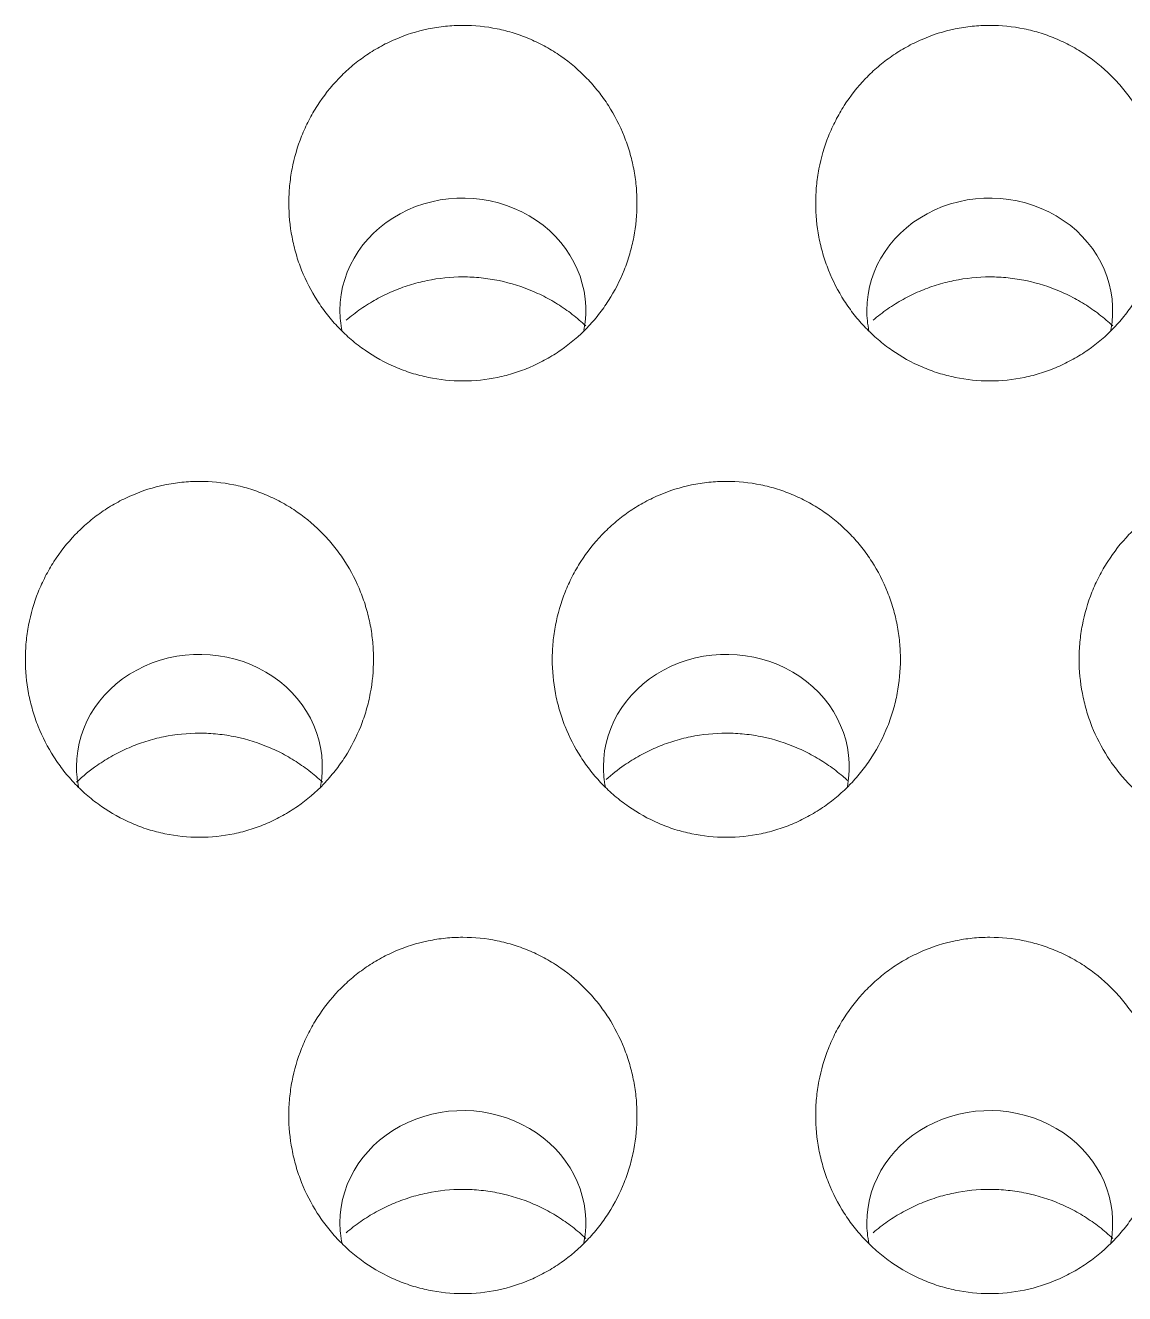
# Model space of a CAD drawing. Header units: inches. Extents: x 3778 to 56227, y -16914 to 35091.
# Drawn here: x 43220.81 to 43227.04, y -12645.74 to -12638.55 of the extents above; entities that cross this region are included whole.
import ezdxf

# ---------------------------------------------------------------- set-up
doc = ezdxf.new("R2010")
doc.units = ezdxf.units.IN
doc.header["$LTSCALE"] = 100
doc.header["$MEASUREMENT"] = 0
doc.layers.add('2-con', color=2, linetype='Continuous')
doc.layers.add('mark-B', color=2, linetype='Continuous', lineweight=20)

# ---------------------------------------------------------------- blocks, each defined once
blk = doc.blocks.new('무풍1WAY 대형')
at = {"layer": 'mark-B'}
for centre, start_param, end_param in [((-542.2275, -433.6101), 2.964486, 6.283185), ((-542.2275, -433.6101), 0, 0.185652), ((-539.2399, -433.6101), 2.964486, 6.283185), ((-539.2399, -433.6101), 0, 0.185652), ((-540.7337, -436.1973), 2.964782, 6.283185), ((-540.7337, -436.1973), 0, 0.185254), ((-537.7461, -436.1973), 2.964782, 6.283185), ((-537.7461, -436.1973), 0, 0.185254), ((-542.2275, -438.7846), 2.965071, 6.283185), ((-542.2275, -438.7846), 0, 0.184958), ((-539.2399, -438.7846), 2.965071, 6.283185), ((-539.2399, -438.7846), 0, 0.184958)]:
    blk.add_ellipse(centre, major_axis=(0.6971, 0), ratio=0.913545, start_param=start_param, end_param=end_param, dxfattribs=at)
for points, knots in [([(-542.2275, -433.2088), (-542.2939, -433.2088), (-542.3596, -433.2156), (-542.4896, -433.2427), (-542.5521, -433.2627), (-542.642, -433.3016), (-542.6714, -433.3161), (-542.7144, -433.3402), (-542.7287, -433.3486), (-542.7567, -433.3661), (-542.7704, -433.3752), (-542.8377, -433.4222), (-542.887, -433.4646), (-542.9547, -433.5352), (-542.9761, -433.5599), (-543.0168, -433.6117), (-543.0358, -433.6384), (-543.0883, -433.7205), (-543.1178, -433.7782), (-543.1479, -433.8538), (-543.1536, -433.8692), (-543.1642, -433.9001), (-543.1691, -433.9158), (-543.1828, -433.9628), (-543.1903, -433.9944), (-543.2085, -434.0897), (-543.2146, -434.1541), (-543.2146, -434.2358), (-543.2142, -434.2522), (-543.2127, -434.2848), (-543.2115, -434.3011), (-543.2069, -434.3496), (-543.1977, -434.4137), (-543.1788, -434.4924), (-543.164, -434.539), (-543.1534, -434.5699), (-543.1477, -434.5854), (-543.1174, -434.6613), (-543.0878, -434.7191), (-543.0351, -434.8012), (-543.0162, -434.8278), (-542.9856, -434.8665), (-542.9751, -434.8792), (-542.9536, -434.9039), (-542.9425, -434.916), (-542.886, -434.9748), (-542.8364, -435.0172), (-542.7555, -435.0735), (-542.7273, -435.0911), (-542.6699, -435.123), (-542.6111, -435.1519), (-542.5344, -435.1805), (-542.4869, -435.1942), (-542.4549, -435.2025), (-542.4387, -435.2063), (-542.3578, -435.2229), (-542.2926, -435.2295), (-542.1941, -435.2295), (-542.1612, -435.2278), (-542.0951, -435.221), (-542.0625, -435.2159), (-541.9663, -435.1958), (-541.9039, -435.1761), (-541.8283, -435.1434), (-541.8133, -435.1364), (-541.7836, -435.1218), (-541.769, -435.1141), (-541.7261, -435.0902), (-541.6707, -435.0555), (-541.6063, -435.0057), (-541.5698, -434.9729), (-541.546, -434.9504), (-541.5342, -434.9387), (-541.4773, -434.8793), (-541.4371, -434.8282), (-541.3846, -434.7463), (-541.3684, -434.7181), (-541.3386, -434.6601), (-541.325, -434.63), (-541.2889, -434.5391), (-541.2709, -434.477), (-541.2526, -434.3816), (-541.248, -434.3494), (-541.2434, -434.3005), (-541.2422, -434.2842), (-541.2407, -434.2516), (-541.2403, -434.2354), (-541.2403, -434.1543), (-541.2464, -434.0899), (-541.2616, -434.0101), (-541.265, -433.9941), (-541.2727, -433.9623), (-541.2769, -433.9465), (-541.2906, -433.8994), (-541.3011, -433.8687), (-541.3371, -433.7783), (-541.3666, -433.7205), (-541.4109, -433.6513), (-541.4201, -433.6377), (-541.4391, -433.611), (-541.4489, -433.5979), (-541.4792, -433.5595), (-541.5219, -433.5104), (-541.5693, -433.4655), (-541.6191, -433.4228), (-541.6454, -433.4025), (-541.7262, -433.3462), (-541.7832, -433.3144), (-541.8586, -433.2819), (-541.8739, -433.2757), (-541.9048, -433.2641), (-541.9205, -433.2587), (-541.9678, -433.2438), (-541.9996, -433.2355), (-542.0958, -433.2156), (-542.161, -433.2088), (-542.2275, -433.2088)], [0, 0, 0, 0, 0.03125, 0.03125, 0.0625, 0.0625, 0.078125, 0.078125, 0.085937, 0.085937, 0.09375, 0.09375, 0.125, 0.125, 0.140625, 0.140625, 0.15625, 0.15625, 0.1875, 0.1875, 0.195312, 0.195312, 0.203125, 0.203125, 0.21875, 0.21875, 0.25, 0.25, 0.257812, 0.257812, 0.265625, 0.265625, 0.28125, 0.296875, 0.304687, 0.304687, 0.3125, 0.3125, 0.34375, 0.34375, 0.359375, 0.359375, 0.367187, 0.367187, 0.375, 0.375, 0.40625, 0.40625, 0.421875, 0.421875, 0.4375, 0.453125, 0.460937, 0.460937, 0.46875, 0.46875, 0.5, 0.5, 0.515625, 0.515625, 0.53125, 0.53125, 0.5625, 0.5625, 0.570312, 0.570312, 0.578125, 0.578125, 0.59375, 0.609375, 0.617187, 0.617187, 0.625, 0.625, 0.65625, 0.65625, 0.671875, 0.671875, 0.6875, 0.6875, 0.71875, 0.71875, 0.734375, 0.734375, 0.742187, 0.742187, 0.75, 0.75, 0.78125, 0.78125, 0.789062, 0.789062, 0.796875, 0.796875, 0.8125, 0.8125, 0.84375, 0.84375, 0.851562, 0.851562, 0.859375, 0.859375, 0.875, 0.890625, 0.890625, 0.90625, 0.90625, 0.9375, 0.9375, 0.945312, 0.945312, 0.953125, 0.953125, 0.96875, 0.96875, 1, 1, 1, 1]), ([(-539.2399, -433.2088), (-539.3064, -433.2088), (-539.3721, -433.2156), (-539.5021, -433.2427), (-539.5646, -433.2627), (-539.6545, -433.3016), (-539.6838, -433.3161), (-539.7269, -433.3402), (-539.7411, -433.3486), (-539.7691, -433.3661), (-539.7829, -433.3752), (-539.8501, -433.4222), (-539.8995, -433.4646), (-539.9671, -433.5352), (-539.9886, -433.5599), (-540.0293, -433.6117), (-540.0482, -433.6384), (-540.1008, -433.7205), (-540.1303, -433.7782), (-540.1603, -433.8538), (-540.166, -433.8692), (-540.1766, -433.9001), (-540.1816, -433.9158), (-540.1952, -433.9628), (-540.2028, -433.9944), (-540.2209, -434.0897), (-540.2271, -434.1541), (-540.227, -434.2358), (-540.2267, -434.2522), (-540.2251, -434.2848), (-540.2239, -434.3011), (-540.2193, -434.3496), (-540.2102, -434.4137), (-540.1912, -434.4924), (-540.1765, -434.539), (-540.1658, -434.5699), (-540.1601, -434.5854), (-540.1299, -434.6613), (-540.1002, -434.7191), (-540.0475, -434.8012), (-540.0286, -434.8278), (-539.9981, -434.8665), (-539.9876, -434.8792), (-539.966, -434.9039), (-539.955, -434.916), (-539.8984, -434.9748), (-539.8489, -435.0172), (-539.768, -435.0735), (-539.7398, -435.0911), (-539.6823, -435.123), (-539.6235, -435.1519), (-539.5469, -435.1805), (-539.4993, -435.1942), (-539.4673, -435.2025), (-539.4511, -435.2063), (-539.3702, -435.2229), (-539.305, -435.2295), (-539.2066, -435.2295), (-539.1736, -435.2278), (-539.1076, -435.221), (-539.075, -435.2159), (-538.9787, -435.1958), (-538.9164, -435.1761), (-538.8408, -435.1434), (-538.8257, -435.1364), (-538.7961, -435.1218), (-538.7815, -435.1141), (-538.7385, -435.0902), (-538.6832, -435.0555), (-538.6188, -435.0057), (-538.5823, -434.9729), (-538.5584, -434.9504), (-538.5467, -434.9387), (-538.4897, -434.8793), (-538.4496, -434.8282), (-538.3971, -434.7463), (-538.3809, -434.7181), (-538.3511, -434.6601), (-538.3375, -434.63), (-538.3014, -434.5391), (-538.2833, -434.477), (-538.2651, -434.3816), (-538.2605, -434.3494), (-538.2559, -434.3005), (-538.2547, -434.2842), (-538.2532, -434.2516), (-538.2528, -434.2354), (-538.2528, -434.1543), (-538.2589, -434.0899), (-538.2741, -434.0101), (-538.2775, -433.9941), (-538.2851, -433.9623), (-538.2893, -433.9465), (-538.303, -433.8994), (-538.3136, -433.8687), (-538.3495, -433.7783), (-538.3791, -433.7205), (-538.4234, -433.6513), (-538.4326, -433.6377), (-538.4516, -433.611), (-538.4613, -433.5979), (-538.4916, -433.5595), (-538.5343, -433.5104), (-538.5817, -433.4655), (-538.6316, -433.4228), (-538.6578, -433.4025), (-538.7386, -433.3462), (-538.7957, -433.3144), (-538.871, -433.2819), (-538.8863, -433.2757), (-538.9173, -433.2641), (-538.933, -433.2587), (-538.9802, -433.2438), (-539.012, -433.2355), (-539.1082, -433.2156), (-539.1735, -433.2088), (-539.2399, -433.2088)], [0, 0, 0, 0, 0.03125, 0.03125, 0.0625, 0.0625, 0.078125, 0.078125, 0.085938, 0.085938, 0.09375, 0.09375, 0.125, 0.125, 0.140625, 0.140625, 0.15625, 0.15625, 0.1875, 0.1875, 0.195313, 0.195313, 0.203125, 0.203125, 0.21875, 0.21875, 0.25, 0.25, 0.257813, 0.257813, 0.265625, 0.265625, 0.28125, 0.296875, 0.304688, 0.304688, 0.3125, 0.3125, 0.34375, 0.34375, 0.359375, 0.359375, 0.367188, 0.367188, 0.375, 0.375, 0.40625, 0.40625, 0.421875, 0.421875, 0.4375, 0.453125, 0.460938, 0.460938, 0.46875, 0.46875, 0.5, 0.5, 0.515625, 0.515625, 0.53125, 0.53125, 0.5625, 0.5625, 0.570313, 0.570313, 0.578125, 0.578125, 0.59375, 0.609375, 0.617188, 0.617188, 0.625, 0.625, 0.65625, 0.65625, 0.671875, 0.671875, 0.6875, 0.6875, 0.71875, 0.71875, 0.734375, 0.734375, 0.742188, 0.742188, 0.75, 0.75, 0.78125, 0.78125, 0.789063, 0.789063, 0.796875, 0.796875, 0.8125, 0.8125, 0.84375, 0.84375, 0.851563, 0.851563, 0.859375, 0.859375, 0.875, 0.890625, 0.890625, 0.90625, 0.90625, 0.9375, 0.9375, 0.945313, 0.945313, 0.953125, 0.953125, 0.96875, 0.96875, 1, 1, 1, 1]), ([(-541.5656, -433.5536), (-541.592, -433.5763), (-541.6196, -433.5977), (-541.6625, -433.6275), (-541.6769, -433.637), (-541.7062, -433.6552), (-541.721, -433.6639), (-541.766, -433.6889), (-541.8273, -433.719), (-541.9073, -433.7487), (-541.9569, -433.763), (-541.9903, -433.7717), (-542.0072, -433.7756), (-542.0916, -433.793), (-542.1596, -433.7999), (-542.2623, -433.7998), (-542.2966, -433.7981), (-542.3655, -433.7909), (-542.3995, -433.7856), (-542.4999, -433.7647), (-542.565, -433.7442), (-542.6439, -433.7101), (-542.6596, -433.7029), (-542.6905, -433.6876), (-542.7057, -433.6796), (-542.7506, -433.6546), (-542.8083, -433.6185), (-542.875, -433.567), (-542.9126, -433.5332), (-542.9246, -433.522)], [0, 0, 0, 0, 0.0706, 0.0706, 0.105073, 0.105073, 0.139547, 0.139547, 0.208493, 0.27744, 0.311913, 0.311913, 0.346387, 0.346387, 0.48428, 0.48428, 0.553226, 0.553226, 0.622173, 0.622173, 0.760066, 0.760066, 0.794539, 0.794539, 0.829013, 0.829013, 0.897959, 0.966906, 1, 1, 1, 1]), ([(-538.578, -433.5536), (-538.6045, -433.5763), (-538.6321, -433.5977), (-538.675, -433.6275), (-538.6894, -433.637), (-538.7186, -433.6552), (-538.7335, -433.6639), (-538.7784, -433.6889), (-538.8397, -433.719), (-538.9197, -433.7487), (-538.9693, -433.763), (-539.0027, -433.7717), (-539.0196, -433.7756), (-539.104, -433.793), (-539.172, -433.7999), (-539.2747, -433.7998), (-539.3091, -433.7981), (-539.378, -433.7909), (-539.412, -433.7856), (-539.5124, -433.7647), (-539.5774, -433.7442), (-539.6564, -433.7101), (-539.6721, -433.7029), (-539.703, -433.6876), (-539.7182, -433.6796), (-539.763, -433.6546), (-539.8208, -433.6185), (-539.8875, -433.567), (-539.9251, -433.5332), (-539.937, -433.522)], [0, 0, 0, 0, 0.0706, 0.0706, 0.105073, 0.105073, 0.139547, 0.139547, 0.208493, 0.27744, 0.311913, 0.311913, 0.346387, 0.346387, 0.48428, 0.48428, 0.553226, 0.553226, 0.622173, 0.622173, 0.760066, 0.760066, 0.794539, 0.794539, 0.829013, 0.829013, 0.897959, 0.966906, 1, 1, 1, 1]), ([(-543.7212, -435.7965), (-543.7877, -435.7965), (-543.8534, -435.8033), (-543.9508, -435.8236), (-543.9827, -435.832), (-544.0452, -435.8518), (-544.1063, -435.8747), (-544.165, -435.9036), (-544.2224, -435.9357), (-544.2506, -435.9533), (-544.3313, -436.0096), (-544.3807, -436.0519), (-544.4483, -436.1224), (-544.4698, -436.1471), (-544.5105, -436.1988), (-544.5294, -436.2255), (-544.582, -436.3075), (-544.6115, -436.3652), (-544.6416, -436.4407), (-544.6473, -436.456), (-544.6579, -436.487), (-544.6629, -436.5027), (-544.6765, -436.5496), (-544.6841, -436.5812), (-544.7022, -436.6764), (-544.7084, -436.7408), (-544.7083, -436.8224), (-544.7079, -436.8388), (-544.7064, -436.8714), (-544.7052, -436.8876), (-544.7006, -436.9361), (-544.6914, -437.0001), (-544.6725, -437.0788), (-544.6577, -437.1254), (-544.6471, -437.1563), (-544.6414, -437.1717), (-544.6111, -437.2476), (-544.5814, -437.3053), (-544.5287, -437.3873), (-544.5098, -437.4139), (-544.4793, -437.4526), (-544.4688, -437.4652), (-544.4472, -437.4899), (-544.4362, -437.502), (-544.3796, -437.5608), (-544.3301, -437.6031), (-544.2491, -437.6593), (-544.2209, -437.6769), (-544.1635, -437.7087), (-544.1048, -437.7376), (-544.0281, -437.7661), (-543.9806, -437.7798), (-543.9486, -437.7881), (-543.9324, -437.7918), (-543.8515, -437.8085), (-543.7863, -437.8151), (-543.6879, -437.815), (-543.655, -437.8133), (-543.5889, -437.8065), (-543.5564, -437.8014), (-543.4601, -437.7814), (-543.3978, -437.7617), (-543.3222, -437.7291), (-543.3072, -437.7221), (-543.2775, -437.7075), (-543.2629, -437.6999), (-543.22, -437.6759), (-543.1646, -437.6413), (-543.1002, -437.5916), (-543.0637, -437.5588), (-543.0399, -437.5363), (-543.0282, -437.5247), (-542.9712, -437.4654), (-542.931, -437.4143), (-542.8785, -437.3325), (-542.8623, -437.3043), (-542.8325, -437.2463), (-542.8189, -437.2163), (-542.7827, -437.1255), (-542.7647, -437.0634), (-542.7464, -436.9681), (-542.7418, -436.9359), (-542.7372, -436.8871), (-542.736, -436.8708), (-542.7345, -436.8382), (-542.7341, -436.822), (-542.7342, -436.741), (-542.7402, -436.6766), (-542.7554, -436.5968), (-542.7589, -436.5809), (-542.7665, -436.5491), (-542.7707, -436.5333), (-542.7844, -436.4863), (-542.795, -436.4556), (-542.8309, -436.3653), (-542.8605, -436.3075), (-542.9048, -436.2384), (-542.914, -436.2248), (-542.933, -436.1981), (-542.9428, -436.1851), (-542.9731, -436.1467), (-543.0158, -436.0976), (-543.0632, -436.0528), (-543.1131, -436.0102), (-543.1393, -435.9899), (-543.2201, -435.9337), (-543.2771, -435.9019), (-543.3525, -435.8694), (-543.3677, -435.8633), (-543.3987, -435.8517), (-543.4144, -435.8463), (-543.4616, -435.8314), (-543.4934, -435.8232), (-543.5896, -435.8033), (-543.6548, -435.7965), (-543.7212, -435.7965)], [0, 0, 0, 0, 0.03125, 0.03125, 0.046875, 0.046875, 0.0625, 0.078125, 0.078125, 0.09375, 0.09375, 0.125, 0.125, 0.140625, 0.140625, 0.15625, 0.15625, 0.1875, 0.1875, 0.195312, 0.195312, 0.203125, 0.203125, 0.21875, 0.21875, 0.25, 0.25, 0.257812, 0.257812, 0.265625, 0.265625, 0.28125, 0.296875, 0.304687, 0.304687, 0.3125, 0.3125, 0.34375, 0.34375, 0.359375, 0.359375, 0.367187, 0.367187, 0.375, 0.375, 0.40625, 0.40625, 0.421875, 0.421875, 0.4375, 0.453125, 0.460937, 0.460937, 0.46875, 0.46875, 0.5, 0.5, 0.515625, 0.515625, 0.53125, 0.53125, 0.5625, 0.5625, 0.570312, 0.570312, 0.578125, 0.578125, 0.59375, 0.609375, 0.617187, 0.617187, 0.625, 0.625, 0.65625, 0.65625, 0.671875, 0.671875, 0.6875, 0.6875, 0.71875, 0.71875, 0.734375, 0.734375, 0.742187, 0.742187, 0.75, 0.75, 0.78125, 0.78125, 0.789062, 0.789062, 0.796875, 0.796875, 0.8125, 0.8125, 0.84375, 0.84375, 0.851562, 0.851562, 0.859375, 0.859375, 0.875, 0.890625, 0.890625, 0.90625, 0.90625, 0.9375, 0.9375, 0.945312, 0.945312, 0.953125, 0.953125, 0.96875, 0.96875, 1, 1, 1, 1]), ([(-540.7337, -435.7965), (-540.8001, -435.7965), (-540.8658, -435.8033), (-540.9633, -435.8236), (-540.9952, -435.832), (-541.0576, -435.8518), (-541.1188, -435.8747), (-541.1775, -435.9036), (-541.2349, -435.9357), (-541.2631, -435.9533), (-541.3437, -436.0096), (-541.3931, -436.0519), (-541.4608, -436.1224), (-541.4822, -436.1471), (-541.523, -436.1988), (-541.5419, -436.2255), (-541.5944, -436.3075), (-541.624, -436.3652), (-541.6541, -436.4407), (-541.6597, -436.456), (-541.6704, -436.487), (-541.6753, -436.5027), (-541.689, -436.5496), (-541.6965, -436.5812), (-541.7147, -436.6764), (-541.7208, -436.7408), (-541.7208, -436.8224), (-541.7204, -436.8388), (-541.7188, -436.8714), (-541.7177, -436.8876), (-541.7131, -436.9361), (-541.7039, -437.0001), (-541.685, -437.0788), (-541.6702, -437.1254), (-541.6596, -437.1563), (-541.6538, -437.1717), (-541.6236, -437.2476), (-541.5939, -437.3053), (-541.5412, -437.3873), (-541.5223, -437.4139), (-541.4917, -437.4526), (-541.4812, -437.4652), (-541.4597, -437.4899), (-541.4486, -437.502), (-541.392, -437.5608), (-541.3425, -437.6031), (-541.2616, -437.6593), (-541.2334, -437.6769), (-541.176, -437.7087), (-541.1172, -437.7376), (-541.0405, -437.7661), (-540.993, -437.7798), (-540.961, -437.7881), (-540.9448, -437.7918), (-540.8639, -437.8085), (-540.7988, -437.8151), (-540.7004, -437.815), (-540.6675, -437.8133), (-540.6014, -437.8065), (-540.5688, -437.8014), (-540.4726, -437.7814), (-540.4103, -437.7617), (-540.3347, -437.7291), (-540.3196, -437.7221), (-540.29, -437.7075), (-540.2754, -437.6999), (-540.2324, -437.6759), (-540.1771, -437.6413), (-540.1127, -437.5916), (-540.0762, -437.5588), (-540.0523, -437.5363), (-540.0406, -437.5247), (-539.9836, -437.4654), (-539.9435, -437.4143), (-539.891, -437.3325), (-539.8748, -437.3043), (-539.8449, -437.2463), (-539.8313, -437.2163), (-539.7952, -437.1255), (-539.7772, -437.0634), (-539.7589, -436.9681), (-539.7543, -436.9359), (-539.7497, -436.8871), (-539.7485, -436.8708), (-539.747, -436.8382), (-539.7466, -436.822), (-539.7466, -436.741), (-539.7527, -436.6766), (-539.7679, -436.5968), (-539.7713, -436.5809), (-539.7789, -436.5491), (-539.7832, -436.5333), (-539.7969, -436.4863), (-539.8074, -436.4556), (-539.8434, -436.3653), (-539.8729, -436.3075), (-539.9172, -436.2384), (-539.9265, -436.2248), (-539.9455, -436.1981), (-539.9552, -436.1851), (-539.9855, -436.1467), (-540.0282, -436.0976), (-540.0756, -436.0528), (-540.1255, -436.0102), (-540.1518, -435.9899), (-540.2326, -435.9337), (-540.2896, -435.9019), (-540.3649, -435.8694), (-540.3802, -435.8633), (-540.4111, -435.8517), (-540.4269, -435.8463), (-540.4741, -435.8314), (-540.5059, -435.8232), (-540.602, -435.8033), (-540.6673, -435.7965), (-540.7337, -435.7965)], [0, 0, 0, 0, 0.03125, 0.03125, 0.046875, 0.046875, 0.0625, 0.078125, 0.078125, 0.09375, 0.09375, 0.125, 0.125, 0.140625, 0.140625, 0.15625, 0.15625, 0.1875, 0.1875, 0.195313, 0.195313, 0.203125, 0.203125, 0.21875, 0.21875, 0.25, 0.25, 0.257813, 0.257813, 0.265625, 0.265625, 0.28125, 0.296875, 0.304688, 0.304688, 0.3125, 0.3125, 0.34375, 0.34375, 0.359375, 0.359375, 0.367188, 0.367188, 0.375, 0.375, 0.40625, 0.40625, 0.421875, 0.421875, 0.4375, 0.453125, 0.460938, 0.460938, 0.46875, 0.46875, 0.5, 0.5, 0.515625, 0.515625, 0.53125, 0.53125, 0.5625, 0.5625, 0.570313, 0.570313, 0.578125, 0.578125, 0.59375, 0.609375, 0.617188, 0.617188, 0.625, 0.625, 0.65625, 0.65625, 0.671875, 0.671875, 0.6875, 0.6875, 0.71875, 0.71875, 0.734375, 0.734375, 0.742188, 0.742188, 0.75, 0.75, 0.78125, 0.78125, 0.789063, 0.789063, 0.796875, 0.796875, 0.8125, 0.8125, 0.84375, 0.84375, 0.851563, 0.851563, 0.859375, 0.859375, 0.875, 0.890625, 0.890625, 0.90625, 0.90625, 0.9375, 0.9375, 0.945313, 0.945313, 0.953125, 0.953125, 0.96875, 0.96875, 1, 1, 1, 1]), ([(-537.7461, -435.7965), (-537.8126, -435.7965), (-537.8783, -435.8033), (-537.9757, -435.8236), (-538.0076, -435.832), (-538.0701, -435.8518), (-538.1312, -435.8747), (-538.1899, -435.9036), (-538.2473, -435.9357), (-538.2755, -435.9533), (-538.3562, -436.0096), (-538.4056, -436.0519), (-538.4732, -436.1224), (-538.4947, -436.1471), (-538.5354, -436.1988), (-538.5543, -436.2255), (-538.6069, -436.3075), (-538.6364, -436.3652), (-538.6665, -436.4407), (-538.6722, -436.456), (-538.6828, -436.487), (-538.6878, -436.5027), (-538.7014, -436.5496), (-538.709, -436.5812), (-538.7271, -436.6764), (-538.7333, -436.7408), (-538.7332, -436.8224), (-538.7329, -436.8388), (-538.7313, -436.8714), (-538.7301, -436.8876), (-538.7255, -436.9361), (-538.7164, -437.0001), (-538.6974, -437.0788), (-538.6826, -437.1254), (-538.672, -437.1563), (-538.6663, -437.1717), (-538.636, -437.2476), (-538.6063, -437.3053), (-538.5536, -437.3873), (-538.5347, -437.4139), (-538.5042, -437.4526), (-538.4937, -437.4652), (-538.4721, -437.4899), (-538.4611, -437.502), (-538.4045, -437.5608), (-538.355, -437.6031), (-538.274, -437.6593), (-538.2458, -437.6769), (-538.1884, -437.7087), (-538.1297, -437.7376), (-538.053, -437.7661), (-538.0055, -437.7798), (-537.9735, -437.7881), (-537.9573, -437.7918), (-537.8764, -437.8085), (-537.8112, -437.8151), (-537.7128, -437.815), (-537.6799, -437.8133), (-537.6138, -437.8065), (-537.5813, -437.8014), (-537.485, -437.7814), (-537.4227, -437.7617), (-537.3471, -437.7291), (-537.3321, -437.7221), (-537.3024, -437.7075), (-537.2879, -437.6999), (-537.2449, -437.6759), (-537.1895, -437.6413), (-537.1251, -437.5916), (-537.0886, -437.5588), (-537.0648, -437.5363), (-537.0531, -437.5247), (-536.9961, -437.4654), (-536.9559, -437.4143), (-536.9034, -437.3325), (-536.8872, -437.3043), (-536.8574, -437.2463), (-536.8438, -437.2163), (-536.8076, -437.1255), (-536.7896, -437.0634), (-536.7713, -436.9681), (-536.7667, -436.9359), (-536.7621, -436.8871), (-536.761, -436.8708), (-536.7594, -436.8382), (-536.759, -436.822), (-536.7591, -436.741), (-536.7651, -436.6766), (-536.7803, -436.5968), (-536.7838, -436.5809), (-536.7914, -436.5491), (-536.7956, -436.5333), (-536.8093, -436.4863), (-536.8199, -436.4556), (-536.8558, -436.3653), (-536.8854, -436.3075), (-536.9297, -436.2384), (-536.9389, -436.2248), (-536.9579, -436.1981), (-536.9677, -436.1851), (-536.998, -436.1467), (-537.0407, -436.0976), (-537.0881, -436.0528), (-537.138, -436.0102), (-537.1642, -435.9899), (-537.245, -435.9337), (-537.3021, -435.9019), (-537.3774, -435.8694), (-537.3926, -435.8633), (-537.4236, -435.8517), (-537.4393, -435.8463), (-537.4865, -435.8314), (-537.5183, -435.8232), (-537.6145, -435.8033), (-537.6797, -435.7965), (-537.7461, -435.7965)], [0, 0, 0, 0, 0.03125, 0.03125, 0.046875, 0.046875, 0.0625, 0.078125, 0.078125, 0.09375, 0.09375, 0.125, 0.125, 0.140625, 0.140625, 0.15625, 0.15625, 0.1875, 0.1875, 0.195312, 0.195312, 0.203125, 0.203125, 0.21875, 0.21875, 0.25, 0.25, 0.257812, 0.257812, 0.265625, 0.265625, 0.28125, 0.296875, 0.304687, 0.304687, 0.3125, 0.3125, 0.34375, 0.34375, 0.359375, 0.359375, 0.367187, 0.367187, 0.375, 0.375, 0.40625, 0.40625, 0.421875, 0.421875, 0.4375, 0.453125, 0.460937, 0.460937, 0.46875, 0.46875, 0.5, 0.5, 0.515625, 0.515625, 0.53125, 0.53125, 0.5625, 0.5625, 0.570312, 0.570312, 0.578125, 0.578125, 0.59375, 0.609375, 0.617187, 0.617187, 0.625, 0.625, 0.65625, 0.65625, 0.671875, 0.671875, 0.6875, 0.6875, 0.71875, 0.71875, 0.734375, 0.734375, 0.742187, 0.742187, 0.75, 0.75, 0.78125, 0.78125, 0.789062, 0.789062, 0.796875, 0.796875, 0.8125, 0.8125, 0.84375, 0.84375, 0.851562, 0.851562, 0.859375, 0.859375, 0.875, 0.890625, 0.890625, 0.90625, 0.90625, 0.9375, 0.9375, 0.945312, 0.945312, 0.953125, 0.953125, 0.96875, 0.96875, 1, 1, 1, 1]), ([(-540.052, -436.1235), (-540.0845, -436.1528), (-540.1187, -436.18), (-540.169, -436.2149), (-540.1834, -436.2244), (-540.2127, -436.2426), (-540.2275, -436.2513), (-540.2724, -436.2762), (-540.3337, -436.3062), (-540.4137, -436.336), (-540.4632, -436.3502), (-540.4966, -436.3589), (-540.5135, -436.3628), (-540.5979, -436.3801), (-540.6658, -436.387), (-540.7685, -436.3869), (-540.8028, -436.3852), (-540.8717, -436.3781), (-540.9056, -436.3728), (-541.006, -436.3519), (-541.071, -436.3314), (-541.1499, -436.2974), (-541.1656, -436.2901), (-541.1965, -436.2749), (-541.2117, -436.2669), (-541.2565, -436.242), (-541.3143, -436.2059), (-541.3772, -436.1574), (-541.4114, -436.1272), (-541.4199, -436.1194)], [0, 0, 0, 0, 0.087933, 0.087933, 0.122121, 0.122121, 0.156309, 0.156309, 0.224685, 0.293061, 0.327249, 0.327249, 0.361437, 0.361437, 0.498189, 0.498189, 0.566565, 0.566565, 0.634941, 0.634941, 0.771694, 0.771694, 0.805882, 0.805882, 0.84007, 0.84007, 0.908446, 0.976822, 1, 1, 1, 1]), ([(-537.0493, -436.1095), (-537.0861, -436.1442), (-537.1255, -436.176), (-537.1815, -436.2149), (-537.1959, -436.2244), (-537.2251, -436.2426), (-537.2399, -436.2513), (-537.2849, -436.2762), (-537.3461, -436.3062), (-537.4261, -436.336), (-537.4757, -436.3502), (-537.5091, -436.3589), (-537.526, -436.3628), (-537.6103, -436.3801), (-537.6783, -436.387), (-537.7809, -436.3869), (-537.8153, -436.3852), (-537.8841, -436.3781), (-537.9181, -436.3728), (-538.0185, -436.3519), (-538.0835, -436.3314), (-538.1624, -436.2974), (-538.1781, -436.2901), (-538.209, -436.2749), (-538.2242, -436.2669), (-538.269, -436.242), (-538.3267, -436.2059), (-538.3935, -436.1544), (-538.4312, -436.1207), (-538.4432, -436.1094)], [0, 0, 0, 0, 0.099451, 0.099451, 0.132847, 0.132847, 0.166242, 0.166242, 0.233034, 0.299825, 0.333221, 0.333221, 0.366617, 0.366617, 0.5002, 0.5002, 0.566991, 0.566991, 0.633783, 0.633783, 0.767365, 0.767365, 0.800761, 0.800761, 0.834157, 0.834157, 0.900948, 0.96774, 1, 1, 1, 1]), ([(-542.2275, -438.3843), (-542.2939, -438.3843), (-542.3595, -438.391), (-542.457, -438.4113), (-542.4888, -438.4197), (-542.5513, -438.4395), (-542.6124, -438.4623), (-542.6711, -438.4913), (-542.7285, -438.5232), (-542.7567, -438.5408), (-542.8374, -438.597), (-542.8867, -438.6393), (-542.9544, -438.7097), (-542.9759, -438.7344), (-543.0166, -438.7861), (-543.0355, -438.8127), (-543.0881, -438.8947), (-543.1177, -438.9522), (-543.1478, -439.0278), (-543.1534, -439.043), (-543.1641, -439.074), (-543.169, -439.0896), (-543.1827, -439.1365), (-543.1903, -439.168), (-543.2084, -439.2632), (-543.2145, -439.3276), (-543.2145, -439.4091), (-543.2141, -439.4255), (-543.2126, -439.4581), (-543.2114, -439.4743), (-543.2068, -439.5227), (-543.1976, -439.5867), (-543.1787, -439.6653), (-543.1639, -439.7119), (-543.1533, -439.7427), (-543.1475, -439.7581), (-543.1173, -439.834), (-543.0876, -439.8916), (-543.0349, -439.9735), (-543.0159, -440.0001), (-542.9854, -440.0387), (-542.9749, -440.0514), (-542.9533, -440.0761), (-542.9423, -440.0881), (-542.8857, -440.1468), (-542.8361, -440.1891), (-542.7552, -440.2452), (-542.727, -440.2627), (-542.6696, -440.2946), (-542.6109, -440.3233), (-542.5342, -440.3518), (-542.4867, -440.3655), (-542.4547, -440.3738), (-542.4385, -440.3775), (-542.3577, -440.3942), (-542.2925, -440.4007), (-542.1942, -440.4007), (-542.1613, -440.399), (-542.0952, -440.3922), (-542.0627, -440.3871), (-541.9665, -440.3671), (-541.9041, -440.3474), (-541.8286, -440.3149), (-541.8135, -440.3079), (-541.7839, -440.2934), (-541.7693, -440.2857), (-541.7263, -440.2618), (-541.671, -440.2272), (-541.6066, -440.1776), (-541.5701, -440.1448), (-541.5462, -440.1224), (-541.5345, -440.1108), (-541.4775, -440.0515), (-541.4374, -440.0005), (-541.3848, -439.9187), (-541.3686, -439.8906), (-541.3388, -439.8327), (-541.3252, -439.8027), (-541.289, -439.712), (-541.271, -439.6499), (-541.2527, -439.5547), (-541.2481, -439.5225), (-541.2435, -439.4737), (-541.2423, -439.4574), (-541.2408, -439.4249), (-541.2404, -439.4087), (-541.2404, -439.3277), (-541.2465, -439.2634), (-541.2617, -439.1837), (-541.2651, -439.1678), (-541.2728, -439.136), (-541.277, -439.1202), (-541.2907, -439.0732), (-541.3013, -439.0426), (-541.3372, -438.9523), (-541.3668, -438.8946), (-541.4111, -438.8256), (-541.4204, -438.812), (-541.4393, -438.7854), (-541.4491, -438.7723), (-541.4794, -438.734), (-541.5221, -438.685), (-541.5696, -438.6402), (-541.6194, -438.5976), (-541.6457, -438.5774), (-541.7265, -438.5213), (-541.7835, -438.4896), (-541.8588, -438.4571), (-541.8741, -438.451), (-541.905, -438.4394), (-541.9207, -438.434), (-541.968, -438.4192), (-541.9997, -438.4109), (-542.0959, -438.391), (-542.1611, -438.3843), (-542.2275, -438.3843)], [0, 0, 0, 0, 0.03125, 0.03125, 0.046875, 0.046875, 0.0625, 0.078125, 0.078125, 0.09375, 0.09375, 0.125, 0.125, 0.140625, 0.140625, 0.15625, 0.15625, 0.1875, 0.1875, 0.195313, 0.195313, 0.203125, 0.203125, 0.21875, 0.21875, 0.25, 0.25, 0.257813, 0.257813, 0.265625, 0.265625, 0.28125, 0.296875, 0.304688, 0.304688, 0.3125, 0.3125, 0.34375, 0.34375, 0.359375, 0.359375, 0.367188, 0.367188, 0.375, 0.375, 0.40625, 0.40625, 0.421875, 0.421875, 0.4375, 0.453125, 0.460938, 0.460938, 0.46875, 0.46875, 0.5, 0.5, 0.515625, 0.515625, 0.53125, 0.53125, 0.5625, 0.5625, 0.570313, 0.570313, 0.578125, 0.578125, 0.59375, 0.609375, 0.617188, 0.617188, 0.625, 0.625, 0.65625, 0.65625, 0.671875, 0.671875, 0.6875, 0.6875, 0.71875, 0.71875, 0.734375, 0.734375, 0.742188, 0.742188, 0.75, 0.75, 0.78125, 0.78125, 0.789063, 0.789063, 0.796875, 0.796875, 0.8125, 0.8125, 0.84375, 0.84375, 0.851563, 0.851563, 0.859375, 0.859375, 0.875, 0.890625, 0.890625, 0.90625, 0.90625, 0.9375, 0.9375, 0.945313, 0.945313, 0.953125, 0.953125, 0.96875, 0.96875, 1, 1, 1, 1]), ([(-539.2399, -438.3843), (-539.3063, -438.3843), (-539.372, -438.391), (-539.4694, -438.4113), (-539.5013, -438.4197), (-539.5637, -438.4395), (-539.6249, -438.4623), (-539.6836, -438.4913), (-539.741, -438.5232), (-539.7691, -438.5408), (-539.8498, -438.597), (-539.8992, -438.6393), (-539.9669, -438.7097), (-539.9883, -438.7344), (-540.0291, -438.7861), (-540.048, -438.8127), (-540.1006, -438.8947), (-540.1301, -438.9522), (-540.1602, -439.0278), (-540.1659, -439.043), (-540.1765, -439.074), (-540.1815, -439.0896), (-540.1951, -439.1365), (-540.2027, -439.168), (-540.2209, -439.2632), (-540.227, -439.3276), (-540.227, -439.4091), (-540.2266, -439.4255), (-540.225, -439.4581), (-540.2239, -439.4743), (-540.2193, -439.5227), (-540.2101, -439.5867), (-540.1911, -439.6653), (-540.1764, -439.7119), (-540.1657, -439.7427), (-540.16, -439.7581), (-540.1297, -439.834), (-540.1, -439.8916), (-540.0473, -439.9735), (-540.0284, -440.0001), (-539.9978, -440.0387), (-539.9873, -440.0514), (-539.9658, -440.0761), (-539.9547, -440.0881), (-539.8981, -440.1468), (-539.8486, -440.1891), (-539.7677, -440.2452), (-539.7395, -440.2627), (-539.682, -440.2946), (-539.6233, -440.3233), (-539.5467, -440.3518), (-539.4992, -440.3655), (-539.4672, -440.3738), (-539.451, -440.3775), (-539.3701, -440.3942), (-539.305, -440.4007), (-539.2066, -440.4007), (-539.1737, -440.399), (-539.1077, -440.3922), (-539.0751, -440.3871), (-538.9789, -440.3671), (-538.9166, -440.3474), (-538.841, -440.3149), (-538.826, -440.3079), (-538.7963, -440.2934), (-538.7818, -440.2857), (-538.7388, -440.2618), (-538.6835, -440.2272), (-538.619, -440.1776), (-538.5825, -440.1448), (-538.5587, -440.1224), (-538.547, -440.1108), (-538.49, -440.0515), (-538.4498, -440.0005), (-538.3973, -439.9187), (-538.3811, -439.8906), (-538.3512, -439.8327), (-538.3376, -439.8027), (-538.3015, -439.712), (-538.2834, -439.6499), (-538.2652, -439.5547), (-538.2605, -439.5225), (-538.2559, -439.4737), (-538.2548, -439.4574), (-538.2532, -439.4249), (-538.2528, -439.4087), (-538.2529, -439.3277), (-538.2589, -439.2634), (-538.2741, -439.1837), (-538.2776, -439.1678), (-538.2852, -439.136), (-538.2894, -439.1202), (-538.3031, -439.0732), (-538.3137, -439.0426), (-538.3497, -438.9523), (-538.3793, -438.8946), (-538.4236, -438.8256), (-538.4328, -438.812), (-538.4518, -438.7854), (-538.4616, -438.7723), (-538.4919, -438.734), (-538.5346, -438.685), (-538.582, -438.6402), (-538.6319, -438.5976), (-538.6581, -438.5774), (-538.7389, -438.5213), (-538.796, -438.4896), (-538.8713, -438.4571), (-538.8865, -438.451), (-538.9175, -438.4394), (-538.9332, -438.434), (-538.9804, -438.4192), (-539.0122, -438.4109), (-539.1083, -438.391), (-539.1735, -438.3843), (-539.2399, -438.3843)], [0, 0, 0, 0, 0.03125, 0.03125, 0.046875, 0.046875, 0.0625, 0.078125, 0.078125, 0.09375, 0.09375, 0.125, 0.125, 0.140625, 0.140625, 0.15625, 0.15625, 0.1875, 0.1875, 0.195313, 0.195313, 0.203125, 0.203125, 0.21875, 0.21875, 0.25, 0.25, 0.257813, 0.257813, 0.265625, 0.265625, 0.28125, 0.296875, 0.304688, 0.304688, 0.3125, 0.3125, 0.34375, 0.34375, 0.359375, 0.359375, 0.367188, 0.367188, 0.375, 0.375, 0.40625, 0.40625, 0.421875, 0.421875, 0.4375, 0.453125, 0.460938, 0.460938, 0.46875, 0.46875, 0.5, 0.5, 0.515625, 0.515625, 0.53125, 0.53125, 0.5625, 0.5625, 0.570312, 0.570312, 0.578125, 0.578125, 0.59375, 0.609375, 0.617187, 0.617187, 0.625, 0.625, 0.65625, 0.65625, 0.671875, 0.671875, 0.6875, 0.6875, 0.71875, 0.71875, 0.734375, 0.734375, 0.742187, 0.742187, 0.75, 0.75, 0.78125, 0.78125, 0.789062, 0.789062, 0.796875, 0.796875, 0.8125, 0.8125, 0.84375, 0.84375, 0.851562, 0.851562, 0.859375, 0.859375, 0.875, 0.890625, 0.890625, 0.90625, 0.90625, 0.9375, 0.9375, 0.945312, 0.945312, 0.953125, 0.953125, 0.96875, 0.96875, 1, 1, 1, 1]), ([(-541.5655, -438.7283), (-541.5921, -438.7511), (-541.6199, -438.7725), (-541.6631, -438.8024), (-541.6775, -438.8119), (-541.7067, -438.83), (-541.7215, -438.8387), (-541.7664, -438.8636), (-541.8277, -438.8936), (-541.9076, -438.9232), (-541.9571, -438.9375), (-541.9905, -438.9461), (-542.0074, -438.95), (-542.0917, -438.9674), (-542.1596, -438.9742), (-542.2622, -438.9741), (-542.2965, -438.9724), (-542.3654, -438.9653), (-542.3993, -438.96), (-542.4996, -438.9392), (-542.5646, -438.9187), (-542.6435, -438.8847), (-542.6591, -438.8775), (-542.6901, -438.8623), (-542.7052, -438.8544), (-542.7501, -438.8294), (-542.8078, -438.7934), (-542.8746, -438.7419), (-542.9124, -438.7081), (-542.9245, -438.6967)], [0, 0, 0, 0, 0.071081, 0.071081, 0.105518, 0.105518, 0.139956, 0.139956, 0.208831, 0.277706, 0.312144, 0.312144, 0.346582, 0.346582, 0.484332, 0.484332, 0.553207, 0.553207, 0.622082, 0.622082, 0.759833, 0.759833, 0.79427, 0.79427, 0.828708, 0.828708, 0.897583, 0.966459, 1, 1, 1, 1]), ([(-538.578, -438.7283), (-538.6046, -438.7511), (-538.6324, -438.7725), (-538.6755, -438.8024), (-538.6899, -438.8119), (-538.7192, -438.83), (-538.734, -438.8387), (-538.7789, -438.8636), (-538.8401, -438.8936), (-538.9201, -438.9232), (-538.9696, -438.9375), (-539.003, -438.9461), (-539.0198, -438.95), (-539.1042, -438.9674), (-539.1721, -438.9742), (-539.2747, -438.9741), (-539.309, -438.9724), (-539.3778, -438.9653), (-539.4118, -438.96), (-539.5121, -438.9392), (-539.5771, -438.9187), (-539.6559, -438.8847), (-539.6716, -438.8775), (-539.7025, -438.8623), (-539.7177, -438.8544), (-539.7625, -438.8294), (-539.8202, -438.7934), (-539.8871, -438.7419), (-539.9248, -438.7081), (-539.937, -438.6967)], [0, 0, 0, 0, 0.071081, 0.071081, 0.105518, 0.105518, 0.139956, 0.139956, 0.208831, 0.277706, 0.312144, 0.312144, 0.346582, 0.346582, 0.484332, 0.484332, 0.553207, 0.553207, 0.622082, 0.622082, 0.759833, 0.759833, 0.794271, 0.794271, 0.828708, 0.828708, 0.897583, 0.966459, 1, 1, 1, 1])]:
    blk.add_open_spline(points, degree=3, knots=knots, dxfattribs=at)
blk = doc.blocks.new('dpdjzjs')
at = {"layer": 'mark-B', "rotation": 180}
blk.add_blockref('무풍1WAY 대형', (178654.9147, 88751.491), dxfattribs=at)

msp = doc.modelspace()

# ---------------------------------------------------------------- block references
at = {"layer": '2-con'}
msp.add_blockref('dpdjzjs', (-135970.8648, -101830.4424), dxfattribs=at)

doc.saveas('drawing.dxf')
